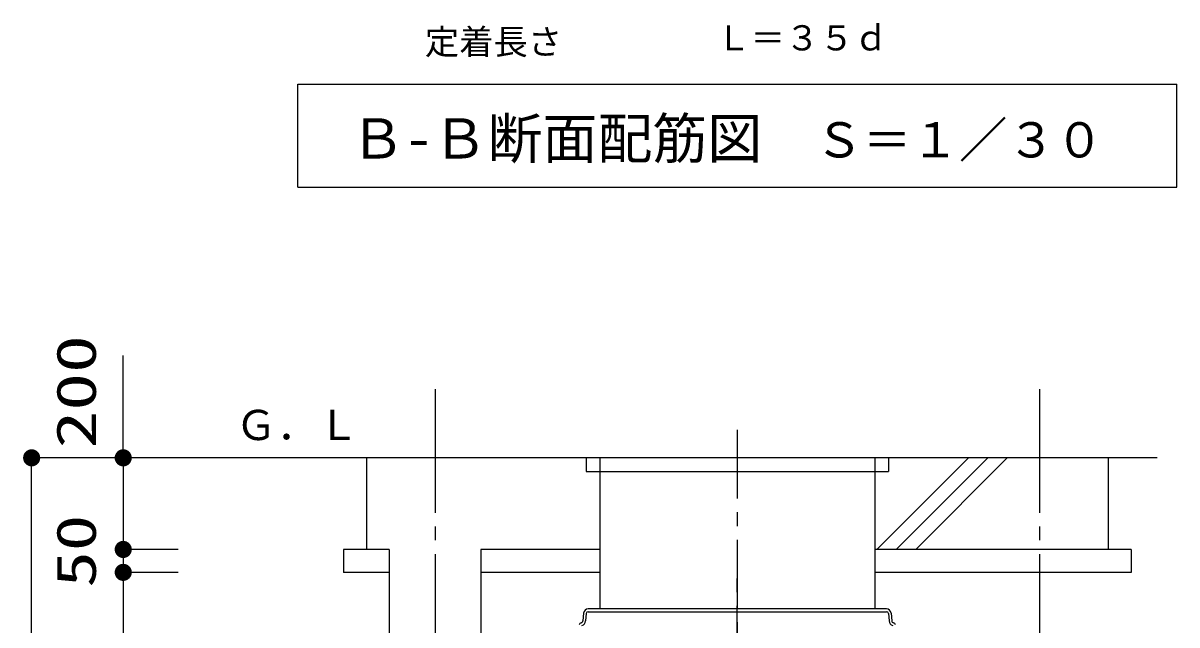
# Model space of a CAD drawing. Units: millimetres, scale not verified. Extents: x -9523 to 7796, y -6970 to 5108.
# Drawn here: x -1759 to 761, y -2540 to -1226 of the extents above; entities that cross this region are included whole.
import ezdxf
from ezdxf.enums import TextEntityAlignment as Align

# ---------------------------------------------------------------- set-up
doc = ezdxf.new("R2010")
doc.units = ezdxf.units.MM
doc.header["$LTSCALE"] = 30
doc.linetypes.add('CHAIN1', pattern=[8, 5, -1, 1, -1])
doc.linetypes.add('CHAIN2', pattern=[12, 9, -1, 1, -1])
for name, color, linetype, lineweight in [('0-1_KIKI', 3, 'Continuous', 25), ('0-2_SEISAKU', 2, 'Continuous', 25), ('0-6_SUNPO', 7, 'Continuous', 25), ('1-5_15', 3, 'Continuous', 25)]:
    doc.layers.add(name, color=color, linetype=linetype, lineweight=lineweight)
doc.styles.add('MS Gothic', font='')
doc.styles.add('ＭＳ ゴシック', font='')
doc.styles.get('MS Gothic').set_extended_font_data('MS Gothic')
doc.styles.get('ＭＳ ゴシック').set_extended_font_data('MS Gothic')

msp = doc.modelspace()

# ---------------------------------------------------------------- linework, layer by layer
at = {"layer": '0-1_KIKI'}
for p, q in [((-1159.44, -1359.74), (760.56, -1359.74)), ((-1159.44, -1584.74), (-1159.44, -1359.74)), ((760.56, -1584.74), (760.56, -1359.74)), ((-1159.44, -1584.74), (760.56, -1584.74))]:
    msp.add_line(p, q, dxfattribs=at)
at = {"layer": '0-1_KIKI', "linetype": 'CHAIN1'}
msp.add_line((-199.44, -2114.33), (-199.44, -4092.4), dxfattribs=at)
at = {"layer": '0-2_SEISAKU', "linetype": 'CHAIN2'}
for p, q in [((-859.44, -2025.35), (-859.44, -4475.35)), ((460.56, -2025.35), (460.56, -4475.35))]:
    msp.add_line(p, q, dxfattribs=at)
at = {"layer": '0-2_SEISAKU'}
for p, q in [((717.71, -2175.35), (-1650.81, -2175.35)), ((-1009.44, -2175.35), (-1009.44, -2375.35)), ((-529.44, -2175.35), (-529.44, -2205.35)), ((-499.44, -2175.35), (-499.44, -2505.35)), ((100.56, -2175.35), (100.56, -2505.35)), ((105.28, -2375.35), (305.28, -2175.35)), ((130.56, -2175.35), (130.56, -2205.35)), ((147.71, -2375.35), (347.71, -2175.35)), ((190.14, -2375.35), (390.14, -2175.35)), ((610.56, -2175.35), (610.56, -2375.35)), ((-529.44, -2205.35), (130.56, -2205.35)), ((-1059.44, -2375.35), (-1059.44, -2425.35)), ((-959.44, -2375.35), (-1059.44, -2375.35)), ((-959.44, -2375.35), (-959.44, -4025.35)), ((-499.44, -2375.35), (-759.44, -2375.35)), ((-759.44, -2375.35), (-759.44, -4025.35)), ((660.56, -2375.35), (100.56, -2375.35)), ((660.56, -2375.35), (660.56, -2425.35)), ((-959.44, -2425.35), (-1059.44, -2425.35)), ((-499.44, -2425.35), (-759.44, -2425.35)), ((660.56, -2425.35), (100.56, -2425.35))]:
    msp.add_line(p, q, dxfattribs=at)
at = {"layer": '0-6_SUNPO', "color": 4}
for p, q in [((-1540.49, -2165.97), (-1540.49, -1951.69)), ((-1620.49, -2175.35), (-1740.49, -2175.35)), ((-1740.49, -4375.35), (-1740.49, -2175.35)), ((-1420.49, -2175.35), (-1540.49, -2175.35)), ((-1540.49, -2175.35), (-1540.49, -2375.35)), ((-1420.49, -2375.35), (-1540.49, -2375.35)), ((-1420.49, -2375.35), (-1540.49, -2375.35)), ((-1540.49, -2375.35), (-1540.49, -2425.35)), ((-1420.49, -2425.35), (-1540.49, -2425.35)), ((-1420.49, -2425.35), (-1540.49, -2425.35)), ((-1540.49, -2425.35), (-1540.49, -4025.35))]:
    msp.add_line(p, q, dxfattribs=at)
at = {"layer": '0-6_SUNPO'}
for points in [[(-1756.08, -2164.93), (-1740.49, -2175.35), (-1757.82, -2168.17)], [(-1753.75, -2162.09), (-1740.49, -2175.35), (-1756.08, -2164.93)], [(-1750.91, -2159.76), (-1740.49, -2175.35), (-1753.75, -2162.09)], [(-1747.67, -2158.02), (-1740.49, -2175.35), (-1750.91, -2159.76)], [(-1744.15, -2156.96), (-1740.49, -2175.35), (-1747.67, -2158.02)], [(-1740.49, -2156.6), (-1740.49, -2175.35), (-1744.15, -2156.96)], [(-1736.84, -2156.96), (-1740.49, -2175.35), (-1740.49, -2156.6)], [(-1733.32, -2158.02), (-1740.49, -2175.35), (-1736.84, -2156.96)], [(-1730.08, -2159.76), (-1740.49, -2175.35), (-1733.32, -2158.02)], [(-1727.24, -2162.09), (-1740.49, -2175.35), (-1730.08, -2159.76)], [(-1724.9, -2164.93), (-1740.49, -2175.35), (-1727.24, -2162.09)], [(-1723.17, -2168.17), (-1740.49, -2175.35), (-1724.9, -2164.93)], [(-1556.08, -2164.93), (-1540.49, -2175.35), (-1557.82, -2168.17)], [(-1553.75, -2162.09), (-1540.49, -2175.35), (-1556.08, -2164.93)], [(-1550.91, -2159.76), (-1540.49, -2175.35), (-1553.75, -2162.09)], [(-1547.67, -2158.02), (-1540.49, -2175.35), (-1550.91, -2159.76)], [(-1544.15, -2156.96), (-1540.49, -2175.35), (-1547.67, -2158.02)], [(-1540.49, -2156.6), (-1540.49, -2175.35), (-1544.15, -2156.96)], [(-1536.84, -2156.96), (-1540.49, -2175.35), (-1540.49, -2156.6)], [(-1533.32, -2158.02), (-1540.49, -2175.35), (-1536.84, -2156.96)], [(-1530.08, -2159.76), (-1540.49, -2175.35), (-1533.32, -2158.02)], [(-1527.24, -2162.09), (-1540.49, -2175.35), (-1530.08, -2159.76)], [(-1524.9, -2164.93), (-1540.49, -2175.35), (-1527.24, -2162.09)], [(-1523.17, -2168.17), (-1540.49, -2175.35), (-1524.9, -2164.93)], [(-1758.88, -2171.69), (-1740.49, -2175.35), (-1759.24, -2175.35)], [(-1759.24, -2175.35), (-1740.49, -2175.35), (-1758.88, -2179.01)], [(-1757.82, -2168.17), (-1740.49, -2175.35), (-1758.88, -2171.69)], [(-1758.88, -2179.01), (-1740.49, -2175.35), (-1757.82, -2182.52)], [(-1757.82, -2182.52), (-1740.49, -2175.35), (-1756.08, -2185.76)], [(-1756.08, -2185.76), (-1740.49, -2175.35), (-1753.75, -2188.61)], [(-1753.75, -2188.61), (-1740.49, -2175.35), (-1750.91, -2190.94)], [(-1750.91, -2190.94), (-1740.49, -2175.35), (-1747.67, -2192.67)], [(-1747.67, -2192.67), (-1740.49, -2175.35), (-1744.15, -2193.74)], [(-1744.15, -2193.74), (-1740.49, -2175.35), (-1740.49, -2194.1)], [(-1722.1, -2171.69), (-1740.49, -2175.35), (-1723.17, -2168.17)], [(-1721.74, -2175.35), (-1740.49, -2175.35), (-1722.1, -2171.69)], [(-1740.49, -2194.1), (-1740.49, -2175.35), (-1736.84, -2193.74)], [(-1736.84, -2193.74), (-1740.49, -2175.35), (-1733.32, -2192.67)], [(-1733.32, -2192.67), (-1740.49, -2175.35), (-1730.08, -2190.94)], [(-1730.08, -2190.94), (-1740.49, -2175.35), (-1727.24, -2188.61)], [(-1727.24, -2188.61), (-1740.49, -2175.35), (-1724.9, -2185.76)], [(-1724.9, -2185.76), (-1740.49, -2175.35), (-1723.17, -2182.52)], [(-1723.17, -2182.52), (-1740.49, -2175.35), (-1722.1, -2179.01)], [(-1722.1, -2179.01), (-1740.49, -2175.35), (-1721.74, -2175.35)], [(-1558.88, -2171.69), (-1540.49, -2175.35), (-1559.24, -2175.35)], [(-1559.24, -2175.35), (-1540.49, -2175.35), (-1558.88, -2179.01)], [(-1557.82, -2168.17), (-1540.49, -2175.35), (-1558.88, -2171.69)], [(-1558.88, -2179.01), (-1540.49, -2175.35), (-1557.82, -2182.52)], [(-1557.82, -2182.52), (-1540.49, -2175.35), (-1556.08, -2185.76)], [(-1556.08, -2185.76), (-1540.49, -2175.35), (-1553.75, -2188.61)], [(-1553.75, -2188.61), (-1540.49, -2175.35), (-1550.91, -2190.94)], [(-1550.91, -2190.94), (-1540.49, -2175.35), (-1547.67, -2192.67)], [(-1547.67, -2192.67), (-1540.49, -2175.35), (-1544.15, -2193.74)], [(-1544.15, -2193.74), (-1540.49, -2175.35), (-1540.49, -2194.1)], [(-1522.1, -2171.69), (-1540.49, -2175.35), (-1523.17, -2168.17)], [(-1521.74, -2175.35), (-1540.49, -2175.35), (-1522.1, -2171.69)], [(-1540.49, -2194.1), (-1540.49, -2175.35), (-1536.84, -2193.74)], [(-1536.84, -2193.74), (-1540.49, -2175.35), (-1533.32, -2192.67)], [(-1533.32, -2192.67), (-1540.49, -2175.35), (-1530.08, -2190.94)], [(-1530.08, -2190.94), (-1540.49, -2175.35), (-1527.24, -2188.61)], [(-1527.24, -2188.61), (-1540.49, -2175.35), (-1524.9, -2185.76)], [(-1524.9, -2185.76), (-1540.49, -2175.35), (-1523.17, -2182.52)], [(-1523.17, -2182.52), (-1540.49, -2175.35), (-1522.1, -2179.01)], [(-1522.1, -2179.01), (-1540.49, -2175.35), (-1521.74, -2175.35)], [(-1557.82, -2368.17), (-1540.49, -2375.35), (-1558.88, -2371.69)], [(-1557.82, -2368.17), (-1540.49, -2375.35), (-1558.88, -2371.69)], [(-1556.08, -2364.93), (-1540.49, -2375.35), (-1557.82, -2368.17)], [(-1556.08, -2364.93), (-1540.49, -2375.35), (-1557.82, -2368.17)], [(-1553.75, -2362.09), (-1540.49, -2375.35), (-1556.08, -2364.93)], [(-1553.75, -2362.09), (-1540.49, -2375.35), (-1556.08, -2364.93)], [(-1550.91, -2359.76), (-1540.49, -2375.35), (-1553.75, -2362.09)], [(-1550.91, -2359.76), (-1540.49, -2375.35), (-1553.75, -2362.09)], [(-1547.67, -2358.02), (-1540.49, -2375.35), (-1550.91, -2359.76)], [(-1547.67, -2358.02), (-1540.49, -2375.35), (-1550.91, -2359.76)], [(-1544.15, -2356.96), (-1540.49, -2375.35), (-1547.67, -2358.02)], [(-1544.15, -2356.96), (-1540.49, -2375.35), (-1547.67, -2358.02)], [(-1540.49, -2356.6), (-1540.49, -2375.35), (-1544.15, -2356.96)], [(-1540.49, -2356.6), (-1540.49, -2375.35), (-1544.15, -2356.96)], [(-1536.84, -2356.96), (-1540.49, -2375.35), (-1540.49, -2356.6)], [(-1536.84, -2356.96), (-1540.49, -2375.35), (-1540.49, -2356.6)], [(-1533.32, -2358.02), (-1540.49, -2375.35), (-1536.84, -2356.96)], [(-1533.32, -2358.02), (-1540.49, -2375.35), (-1536.84, -2356.96)], [(-1530.08, -2359.76), (-1540.49, -2375.35), (-1533.32, -2358.02)], [(-1530.08, -2359.76), (-1540.49, -2375.35), (-1533.32, -2358.02)], [(-1527.24, -2362.09), (-1540.49, -2375.35), (-1530.08, -2359.76)], [(-1527.24, -2362.09), (-1540.49, -2375.35), (-1530.08, -2359.76)], [(-1524.9, -2364.93), (-1540.49, -2375.35), (-1527.24, -2362.09)], [(-1524.9, -2364.93), (-1540.49, -2375.35), (-1527.24, -2362.09)], [(-1523.17, -2368.17), (-1540.49, -2375.35), (-1524.9, -2364.93)], [(-1523.17, -2368.17), (-1540.49, -2375.35), (-1524.9, -2364.93)], [(-1522.1, -2371.69), (-1540.49, -2375.35), (-1523.17, -2368.17)], [(-1522.1, -2371.69), (-1540.49, -2375.35), (-1523.17, -2368.17)], [(-1558.88, -2371.69), (-1540.49, -2375.35), (-1559.24, -2375.35)], [(-1558.88, -2371.69), (-1540.49, -2375.35), (-1559.24, -2375.35)], [(-1559.24, -2375.35), (-1540.49, -2375.35), (-1558.88, -2379.01)], [(-1559.24, -2375.35), (-1540.49, -2375.35), (-1558.88, -2379.01)], [(-1558.88, -2379.01), (-1540.49, -2375.35), (-1557.82, -2382.52)], [(-1558.88, -2379.01), (-1540.49, -2375.35), (-1557.82, -2382.52)], [(-1557.82, -2382.52), (-1540.49, -2375.35), (-1556.08, -2385.76)], [(-1557.82, -2382.52), (-1540.49, -2375.35), (-1556.08, -2385.76)], [(-1556.08, -2385.76), (-1540.49, -2375.35), (-1553.75, -2388.61)], [(-1556.08, -2385.76), (-1540.49, -2375.35), (-1553.75, -2388.61)], [(-1553.75, -2388.61), (-1540.49, -2375.35), (-1550.91, -2390.94)], [(-1553.75, -2388.61), (-1540.49, -2375.35), (-1550.91, -2390.94)], [(-1550.91, -2390.94), (-1540.49, -2375.35), (-1547.67, -2392.67)], [(-1550.91, -2390.94), (-1540.49, -2375.35), (-1547.67, -2392.67)], [(-1547.67, -2392.67), (-1540.49, -2375.35), (-1544.15, -2393.74)], [(-1547.67, -2392.67), (-1540.49, -2375.35), (-1544.15, -2393.74)], [(-1544.15, -2393.74), (-1540.49, -2375.35), (-1540.49, -2394.1)], [(-1544.15, -2393.74), (-1540.49, -2375.35), (-1540.49, -2394.1)], [(-1521.74, -2375.35), (-1540.49, -2375.35), (-1522.1, -2371.69)], [(-1521.74, -2375.35), (-1540.49, -2375.35), (-1522.1, -2371.69)], [(-1540.49, -2394.1), (-1540.49, -2375.35), (-1536.84, -2393.74)], [(-1536.84, -2393.74), (-1540.49, -2375.35), (-1533.32, -2392.67)], [(-1533.32, -2392.67), (-1540.49, -2375.35), (-1530.08, -2390.94)], [(-1530.08, -2390.94), (-1540.49, -2375.35), (-1527.24, -2388.61)], [(-1527.24, -2388.61), (-1540.49, -2375.35), (-1524.9, -2385.76)], [(-1524.9, -2385.76), (-1540.49, -2375.35), (-1523.17, -2382.52)], [(-1523.17, -2382.52), (-1540.49, -2375.35), (-1522.1, -2379.01)], [(-1522.1, -2379.01), (-1540.49, -2375.35), (-1521.74, -2375.35)], [(-1540.49, -2394.1), (-1540.49, -2375.35), (-1536.84, -2393.74)], [(-1536.84, -2393.74), (-1540.49, -2375.35), (-1533.32, -2392.67)], [(-1533.32, -2392.67), (-1540.49, -2375.35), (-1530.08, -2390.94)], [(-1530.08, -2390.94), (-1540.49, -2375.35), (-1527.24, -2388.61)], [(-1527.24, -2388.61), (-1540.49, -2375.35), (-1524.9, -2385.76)], [(-1524.9, -2385.76), (-1540.49, -2375.35), (-1523.17, -2382.52)], [(-1523.17, -2382.52), (-1540.49, -2375.35), (-1522.1, -2379.01)], [(-1522.1, -2379.01), (-1540.49, -2375.35), (-1521.74, -2375.35)], [(-1557.82, -2418.17), (-1540.49, -2425.35), (-1558.88, -2421.69)], [(-1557.82, -2418.17), (-1540.49, -2425.35), (-1558.88, -2421.69)], [(-1556.08, -2414.93), (-1540.49, -2425.35), (-1557.82, -2418.17)], [(-1556.08, -2414.93), (-1540.49, -2425.35), (-1557.82, -2418.17)], [(-1553.75, -2412.09), (-1540.49, -2425.35), (-1556.08, -2414.93)], [(-1553.75, -2412.09), (-1540.49, -2425.35), (-1556.08, -2414.93)], [(-1550.91, -2409.76), (-1540.49, -2425.35), (-1553.75, -2412.09)], [(-1550.91, -2409.76), (-1540.49, -2425.35), (-1553.75, -2412.09)], [(-1547.67, -2408.02), (-1540.49, -2425.35), (-1550.91, -2409.76)], [(-1547.67, -2408.02), (-1540.49, -2425.35), (-1550.91, -2409.76)], [(-1544.15, -2406.96), (-1540.49, -2425.35), (-1547.67, -2408.02)], [(-1544.15, -2406.96), (-1540.49, -2425.35), (-1547.67, -2408.02)], [(-1540.49, -2406.6), (-1540.49, -2425.35), (-1544.15, -2406.96)], [(-1540.49, -2406.6), (-1540.49, -2425.35), (-1544.15, -2406.96)], [(-1536.84, -2406.96), (-1540.49, -2425.35), (-1540.49, -2406.6)], [(-1536.84, -2406.96), (-1540.49, -2425.35), (-1540.49, -2406.6)], [(-1533.32, -2408.02), (-1540.49, -2425.35), (-1536.84, -2406.96)], [(-1533.32, -2408.02), (-1540.49, -2425.35), (-1536.84, -2406.96)], [(-1530.08, -2409.76), (-1540.49, -2425.35), (-1533.32, -2408.02)], [(-1530.08, -2409.76), (-1540.49, -2425.35), (-1533.32, -2408.02)], [(-1527.24, -2412.09), (-1540.49, -2425.35), (-1530.08, -2409.76)], [(-1527.24, -2412.09), (-1540.49, -2425.35), (-1530.08, -2409.76)], [(-1524.9, -2414.93), (-1540.49, -2425.35), (-1527.24, -2412.09)], [(-1524.9, -2414.93), (-1540.49, -2425.35), (-1527.24, -2412.09)], [(-1523.17, -2418.17), (-1540.49, -2425.35), (-1524.9, -2414.93)], [(-1523.17, -2418.17), (-1540.49, -2425.35), (-1524.9, -2414.93)], [(-1522.1, -2421.69), (-1540.49, -2425.35), (-1523.17, -2418.17)], [(-1522.1, -2421.69), (-1540.49, -2425.35), (-1523.17, -2418.17)], [(-1558.88, -2421.69), (-1540.49, -2425.35), (-1559.24, -2425.35)], [(-1558.88, -2421.69), (-1540.49, -2425.35), (-1559.24, -2425.35)], [(-1559.24, -2425.35), (-1540.49, -2425.35), (-1558.88, -2429.01)], [(-1559.24, -2425.35), (-1540.49, -2425.35), (-1558.88, -2429.01)], [(-1558.88, -2429.01), (-1540.49, -2425.35), (-1557.82, -2432.52)], [(-1558.88, -2429.01), (-1540.49, -2425.35), (-1557.82, -2432.52)], [(-1557.82, -2432.52), (-1540.49, -2425.35), (-1556.08, -2435.76)], [(-1557.82, -2432.52), (-1540.49, -2425.35), (-1556.08, -2435.76)], [(-1556.08, -2435.76), (-1540.49, -2425.35), (-1553.75, -2438.61)], [(-1556.08, -2435.76), (-1540.49, -2425.35), (-1553.75, -2438.61)], [(-1553.75, -2438.61), (-1540.49, -2425.35), (-1550.91, -2440.94)], [(-1553.75, -2438.61), (-1540.49, -2425.35), (-1550.91, -2440.94)], [(-1550.91, -2440.94), (-1540.49, -2425.35), (-1547.67, -2442.67)], [(-1550.91, -2440.94), (-1540.49, -2425.35), (-1547.67, -2442.67)], [(-1547.67, -2442.67), (-1540.49, -2425.35), (-1544.15, -2443.74)], [(-1547.67, -2442.67), (-1540.49, -2425.35), (-1544.15, -2443.74)], [(-1544.15, -2443.74), (-1540.49, -2425.35), (-1540.49, -2444.1)], [(-1544.15, -2443.74), (-1540.49, -2425.35), (-1540.49, -2444.1)], [(-1521.74, -2425.35), (-1540.49, -2425.35), (-1522.1, -2421.69)], [(-1521.74, -2425.35), (-1540.49, -2425.35), (-1522.1, -2421.69)], [(-1540.49, -2444.1), (-1540.49, -2425.35), (-1536.84, -2443.74)], [(-1536.84, -2443.74), (-1540.49, -2425.35), (-1533.32, -2442.67)], [(-1533.32, -2442.67), (-1540.49, -2425.35), (-1530.08, -2440.94)], [(-1530.08, -2440.94), (-1540.49, -2425.35), (-1527.24, -2438.61)], [(-1527.24, -2438.61), (-1540.49, -2425.35), (-1524.9, -2435.76)], [(-1524.9, -2435.76), (-1540.49, -2425.35), (-1523.17, -2432.52)], [(-1523.17, -2432.52), (-1540.49, -2425.35), (-1522.1, -2429.01)], [(-1522.1, -2429.01), (-1540.49, -2425.35), (-1521.74, -2425.35)], [(-1540.49, -2444.1), (-1540.49, -2425.35), (-1536.84, -2443.74)], [(-1536.84, -2443.74), (-1540.49, -2425.35), (-1533.32, -2442.67)], [(-1533.32, -2442.67), (-1540.49, -2425.35), (-1530.08, -2440.94)], [(-1530.08, -2440.94), (-1540.49, -2425.35), (-1527.24, -2438.61)], [(-1527.24, -2438.61), (-1540.49, -2425.35), (-1524.9, -2435.76)], [(-1524.9, -2435.76), (-1540.49, -2425.35), (-1523.17, -2432.52)], [(-1523.17, -2432.52), (-1540.49, -2425.35), (-1522.1, -2429.01)], [(-1522.1, -2429.01), (-1540.49, -2425.35), (-1521.74, -2425.35)]]:
    msp.add_solid(points, dxfattribs=at)
at = {"layer": '1-5_15', "linetype": 'CHAIN1'}
msp.add_line((-199.44, -4088.41), (-199.44, -2433.49), dxfattribs=at)
at = {"layer": '1-5_15'}
for p, q in [((-535.24, -2514.48), (-536.68, -2530.98)), ((-529.26, -2515), (-530.7, -2531.5)), ((-525.29, -2511.35), (126.41, -2511.35)), ((126.4, -2505.35), (-525.28, -2505.35)), ((130.38, -2515), (131.83, -2531.5)), ((136.36, -2514.48), (137.81, -2530.98))]:
    msp.add_line(p, q, dxfattribs=at)
for centre, radius, start, end in [((-525.28, -2515.35), 10, 90, 175), ((-525.28, -2515.35), 4, 90, 175), ((126.4, -2515.35), 10, 5, 90), ((126.4, -2515.35), 4, 5, 90), ((-539.69, -2540.35), 5, 101.35137, 177), ((-541.66, -2530.54), 5, 281.35137, 355), ((-541.66, -2530.54), 11, 285.43582, 355), ((142.79, -2530.54), 11, 185, 254.56418), ((142.79, -2530.54), 5, 185, 258.64863), ((140.82, -2540.35), 5, 3, 78.64863)]:
    msp.add_arc(centre, radius, start, end, dxfattribs=at)

# ---------------------------------------------------------------- texts
at = {"layer": '0-1_KIKI', "color": 4, "style": 'MS Gothic'}
for s, height, p in [('定着長さ', 54.99, (-881.97, -1311.24)), ('Ｌ＝３５ｄ', 54.99, (-245.06, -1302.54)), ('Ｂ-Ｂ断面配筋図', 87.98, (-1044.84, -1548.49)), ('Ｓ＝１／３０', 76.98, (-29.94, -1542.78))]:
    msp.add_text(s, height=height, dxfattribs=at).set_placement(p, align=Align.BOTTOM_LEFT)
at = {"layer": '0-2_SEISAKU', "color": 4, "style": 'MS Gothic'}
msp.add_text('Ｇ．Ｌ', height=65.98, dxfattribs=at).set_placement((-1295.47, -2156.38), align=Align.BOTTOM_LEFT)
at = {"layer": '0-6_SUNPO', "color": 3, "style": 'ＭＳ ゴシック'}
for s, width, p in [('200', 1.4, (-1574.24, -2154.96)), ('50', 1.35, (-1574.24, -2458.63))]:
    msp.add_text(s, height=86.59, rotation=90, dxfattribs=dict(at, width=width)).set_placement(p, align=Align.BOTTOM_LEFT)

doc.saveas('drawing.dxf')
